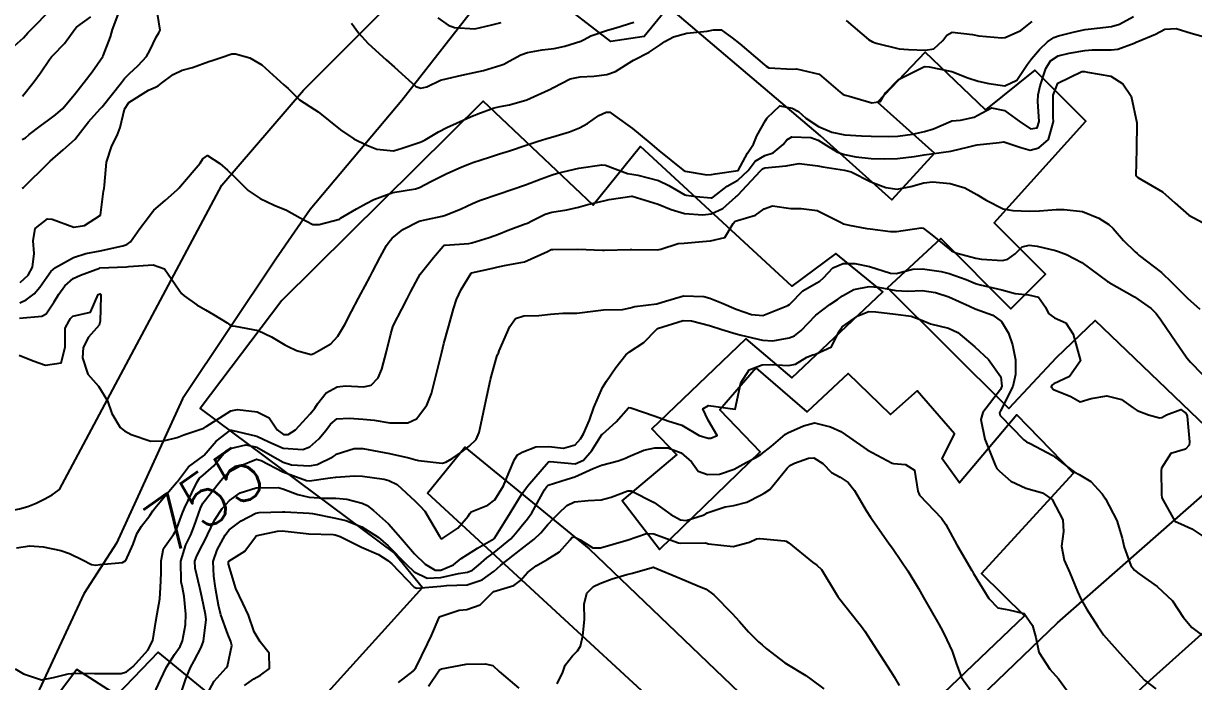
# Model space of a CAD drawing. Header units: metres. Extents: x 318500 to 325275, y 7408834 to 7428799.
# Drawn here: x 323611.6 to 323699.8, y 7420443.5 to 7420493.1 of the extents above; entities that cross this region are included whole.
import ezdxf
from ezdxf.enums import TextEntityAlignment as Align

# ---------------------------------------------------------------- set-up
doc = ezdxf.new("R2010")
doc.units = ezdxf.units.M
doc.header["$MEASUREMENT"] = 0
for name, color, linetype in [('Cotas', 45, 'Continuous'), ('Curvas de Nivel 1m', 11, 'Continuous'), ('Curvas de Nivel 5m', 15, 'Continuous'), ('Edificações', 30, 'Continuous'), ('Vias Primárias', 230, 'Continuous')]:
    doc.layers.add(name, color=color, linetype=linetype)
doc.styles.add('Style-STANDARD', font='STANDARD.shx')

msp = doc.modelspace()

# ---------------------------------------------------------------- linework, layer by layer
at = {"layer": 'Curvas de Nivel 1m', "flags": 128}
for points, elevation in [([(323610.915, 7420491.441), (323611.579, 7420492.062), (323611.923, 7420492.437), (323612.229, 7420492.77), (323613.604, 7420494.136)], 747), ([(323611.333, 7420473.617), (323611.938, 7420474.175), (323612.26, 7420474.766), (323612.393, 7420475.798), (323612.32, 7420476.766), (323612.462, 7420477.686), (323613.395, 7420478.419), (323613.749, 7420478.39), (323615.386, 7420477.783), (323616.194, 7420477.906), (323617.4, 7420478.7), (323617.621, 7420480.503), (323617.655, 7420480.697), (323617.684, 7420480.947), (323617.846, 7420482.694), (323618.232, 7420483.925), (323618.641, 7420484.683), (323618.877, 7420485.291), (323619.194, 7420486.675), (323619.515, 7420487.171), (323620.997, 7420488.12), (323621.527, 7420488.349), (323621.728, 7420488.438), (323621.98, 7420488.635), (323622.869, 7420489.298), (323623.545, 7420489.611), (323624.328, 7420489.829), (323625.555, 7420490.261), (323625.797, 7420490.346), (323626.497, 7420490.576), (323627.29, 7420490.838), (323627.564, 7420490.849), (323628.647, 7420490.549), (323629.552, 7420490.014), (323631.204, 7420488.515), (323631.386, 7420488.37), (323631.527, 7420488.237), (323632.4, 7420487.378), (323633.512, 7420486.654), (323633.797, 7420486.477), (323635.49, 7420485.132), (323636.488, 7420484.445), (323637.473, 7420483.953), (323638.229, 7420483.658), (323639.467, 7420483.536), (323640.12, 7420483.744), (323641.477, 7420484.189), (323641.616, 7420484.24), (323641.867, 7420484.374), (323642.872, 7420484.977), (323643.494, 7420485.29), (323644.223, 7420485.615), (323645.508, 7420486.193), (323645.598, 7420486.23), (323645.82, 7420486.317), (323647.051, 7420486.768), (323647.516, 7420486.879), (323648.225, 7420486.998), (323649.521, 7420487.39), (323651.401, 7420488.242), (323651.486, 7420488.286), (323651.531, 7420488.312), (323652.803, 7420488.966), (323653.544, 7420489.123), (323654.583, 7420489.166), (323655.547, 7420489.299), (323656.215, 7420489.515), (323657.252, 7420490.165), (323657.432, 7420490.292), (323657.563, 7420490.364), (323658.746, 7420490.975), (323659.581, 7420491.525), (323659.936, 7420491.783), (323660.57, 7420492.125), (323661.593, 7420492.405), (323663.125, 7420492.564), (323663.596, 7420492.647), (323664.175, 7420492.661), (323665.004, 7420492.069), (323665.583, 7420491.609), (323667.437, 7420490.032), (323667.559, 7420489.93), (323667.78, 7420489.804), (323669.555, 7420489.704), (323669.848, 7420489.713), (323671.55, 7420489.324), (323673.146, 7420487.956), (323673.364, 7420487.788), (323673.528, 7420487.73), (323673.824, 7420487.65), (323675.529, 7420487.168), (323676.185, 7420487.265), (323676.551, 7420487.915), (323677.55, 7420488.924), (323679.439, 7420489.872), (323679.539, 7420489.892), (323679.56, 7420489.896), (323679.842, 7420489.867), (323681.557, 7420489.529), (323682.774, 7420489.053), (323683.55, 7420488.793), (323684.345, 7420488.605), (323685.546, 7420488.426), (323686.473, 7420488.858), (323687.068, 7420489.775), (323687.258, 7420490.08), (323687.57, 7420490.468), (323688.162, 7420491.18), (323688.781, 7420491.752), (323689.259, 7420492.082), (323689.597, 7420492.213), (323690.82, 7420492.503), (323691.605, 7420492.681), (323692.512, 7420492.795), (323693.608, 7420492.923), (323694.193, 7420493.099), (323695.264, 7420493.665)], 751), ([(323611.474, 7420484.397), (323611.726, 7420484.527), (323612.018, 7420484.772), (323612.842, 7420485.407), (323613.497, 7420485.88), (323613.999, 7420486.246), (323614.545, 7420486.734), (323615.522, 7420487.92), (323615.87, 7420488.373), (323616.148, 7420488.714), (323616.755, 7420489.495), (323617.559, 7420490.649), (323617.579, 7420490.68), (323617.592, 7420490.7), (323618.153, 7420492.12), (323618.301, 7420492.689), (323618.724, 7420493.806)], 749), ([(323611.519, 7420487.657), (323612.381, 7420488.767), (323612.873, 7420489.427), (323613.555, 7420490.42), (323613.694, 7420490.612), (323613.83, 7420490.746), (323614.677, 7420491.629), (323615.459, 7420492.722), (323615.591, 7420492.859), (323616.668, 7420493.64)], 748), ([(323642.813, 7420493.573), (323643.597, 7420493.015), (323644.077, 7420492.825), (323645.594, 7420492.747), (323646.879, 7420493.025), (323647.599, 7420493.208)], 749), ([(323611.31, 7420472.083), (323611.78, 7420472.306), (323612.382, 7420472.764), (323612.826, 7420473.259), (323613.339, 7420474.012), (323613.643, 7420474.448), (323613.988, 7420474.74), (323615.358, 7420475.505), (323616.272, 7420475.799), (323617.363, 7420476.004), (323619.071, 7420476.378), (323619.368, 7420476.467), (323619.65, 7420476.666), (323620.356, 7420477.685), (323621.087, 7420478.645), (323621.22, 7420478.825), (323621.406, 7420479.062), (323622.257, 7420479.792), (323623.185, 7420480.622), (323623.309, 7420480.743), (323623.432, 7420480.869), (323624.9, 7420482.598), (323625.106, 7420482.944), (323625.459, 7420483.191), (323626.385, 7420482.576), (323626.96, 7420482.083), (323627.441, 7420481.617), (323628.525, 7420480.549), (323629.421, 7420479.945), (323630.488, 7420479.449), (323631.408, 7420479.065), (323632.446, 7420478.494), (323633.393, 7420477.985), (323633.873, 7420477.995), (323635.399, 7420478.392), (323635.442, 7420478.417), (323635.484, 7420478.459), (323636.684, 7420479.168), (323637.417, 7420479.568), (323637.983, 7420479.86), (323639.43, 7420480.4), (323641.144, 7420480.671), (323641.434, 7420480.769), (323642.298, 7420481.227), (323643.444, 7420481.794), (323644.638, 7420482.332), (323645.213, 7420482.565), (323645.455, 7420482.649), (323646.707, 7420483.062), (323647.465, 7420483.311), (323648.208, 7420483.55), (323649.476, 7420483.972), (323649.698, 7420484.045), (323650.385, 7420484.256), (323651.214, 7420484.514), (323651.485, 7420484.587), (323652.751, 7420484.967), (323653.496, 7420485.274), (323654.102, 7420485.61), (323654.947, 7420486.198), (323655.513, 7420486.457), (323655.771, 7420486.444), (323656.168, 7420486.18), (323657.496, 7420485.229), (323658.801, 7420484.147), (323659.471, 7420483.556), (323661.278, 7420482.113), (323661.381, 7420482.043), (323661.449, 7420482.015), (323663.094, 7420481.733), (323663.447, 7420481.751), (323663.714, 7420481.811), (323665.45, 7420482.055), (323666.16, 7420483.359), (323666.614, 7420484.043), (323666.857, 7420484.672), (323667.507, 7420485.815), (323667.598, 7420485.94), (323667.645, 7420486.029), (323668.596, 7420486.942), (323669.518, 7420486.766), (323670.007, 7420486.495), (323670.557, 7420485.994), (323671.501, 7420485.368), (323672.519, 7420484.94), (323673.492, 7420484.749), (323674.754, 7420484.674), (323675.491, 7420484.644), (323676.787, 7420484.614), (323677.491, 7420484.632), (323678.585, 7420484.793), (323679.497, 7420485.002), (323680.169, 7420485.194), (323681.509, 7420485.776), (323681.569, 7420485.789), (323682.21, 7420485.839), (323683.255, 7420486.082), (323683.516, 7420486.231), (323684.559, 7420486.77), (323685.522, 7420486.586), (323686.65, 7420485.779), (323687.501, 7420485.199), (323687.999, 7420485.266), (323688.134, 7420485.761), (323688.041, 7420487.254), (323688.066, 7420487.762), (323688.231, 7420488.444), (323688.643, 7420489.754), (323688.99, 7420490.328), (323689.574, 7420490.692), (323690.41, 7420490.895), (323691.581, 7420491.095), (323692.135, 7420491.151), (323693.582, 7420491.155), (323694.071, 7420491.195), (323695.305, 7420491.664), (323695.505, 7420491.748), (323695.592, 7420491.775), (323696.916, 7420492.325), (323697.606, 7420492.722), (323698.465, 7420492.764), (323699.602, 7420492.399), (323701.236, 7420491.945)], 752), ([(323611.292, 7420470.919), (323612.968, 7420471.082), (323613.298, 7420471.261), (323613.907, 7420472.146), (323614.253, 7420472.736), (323614.7, 7420473.359), (323615.338, 7420473.904), (323615.882, 7420474.174), (323617.306, 7420474.7), (323617.34, 7420474.71), (323619.351, 7420474.793), (323619.492, 7420474.809), (323621.353, 7420474.951), (323622.208, 7420474.631), (323623.326, 7420473.037), (323623.493, 7420472.787), (323623.684, 7420472.615), (323624.639, 7420471.93), (323625.304, 7420471.544), (323625.911, 7420471.193), (323626.937, 7420470.565), (323627.15, 7420470.423), (323627.288, 7420470.351), (323627.529, 7420470.316), (323629.284, 7420469.989), (323630.276, 7420469.521), (323631.274, 7420468.917), (323631.545, 7420468.778), (323632.154, 7420468.497), (323633.265, 7420468.175), (323633.481, 7420468.264), (323633.825, 7420468.474), (323634.743, 7420468.998), (323635.281, 7420469.557), (323635.811, 7420470.452), (323636.317, 7420471.432), (323636.835, 7420472.437), (323637.001, 7420472.758), (323637.334, 7420473.373), (323637.707, 7420474.062), (323637.897, 7420474.422), (323638.472, 7420475.524), (323638.951, 7420476.406), (323639.121, 7420476.657), (323639.378, 7420476.947), (323640.172, 7420477.608), (323641.398, 7420478.24), (323641.504, 7420478.272), (323641.967, 7420478.371), (323643.141, 7420478.617), (323643.405, 7420478.697), (323644.572, 7420479.173), (323645.419, 7420479.558), (323645.95, 7420479.786), (323647.43, 7420480.3), (323649.437, 7420480.978), (323650.61, 7420481.421), (323651.445, 7420481.739), (323651.83, 7420481.852), (323653.45, 7420482.22), (323655.171, 7420482.477), (323655.454, 7420482.461), (323656.172, 7420482.179), (323657.111, 7420481.829), (323657.446, 7420481.772), (323657.891, 7420481.71), (323659.442, 7420481.303), (323660.239, 7420480.929), (323661.431, 7420480.233), (323661.526, 7420480.203), (323662.288, 7420480.097), (323663.429, 7420479.985), (323663.502, 7420480.006), (323663.585, 7420480.078), (323664.635, 7420480.871), (323665.443, 7420481.323), (323666.198, 7420482.049), (323666.744, 7420482.758), (323667.467, 7420483.183), (323668.097, 7420483.398), (323668.844, 7420484.016), (323669.12, 7420484.379), (323669.489, 7420484.582), (323670.937, 7420484.54), (323671.485, 7420484.33), (323672.097, 7420483.971), (323672.951, 7420483.434), (323673.473, 7420483.252), (323674.338, 7420483.075), (323675.47, 7420482.952), (323676.485, 7420482.929), (323677.47, 7420482.949), (323678.712, 7420483.121), (323679.474, 7420483.245), (323680.032, 7420483.307), (323681.477, 7420483.505), (323682.84, 7420483.83), (323683.335, 7420483.969), (323683.482, 7420483.983), (323685.119, 7420484.162), (323685.487, 7420484.224), (323686.755, 7420483.777), (323687.478, 7420483.592), (323688.12, 7420483.76), (323688.852, 7420484.387), (323689.219, 7420485.744), (323689.201, 7420486.059), (323689.2, 7420487.745), (323689.549, 7420488.637), (323691.362, 7420489.517), (323691.558, 7420489.516), (323691.789, 7420489.477), (323693.555, 7420489.17), (323694.458, 7420488.585), (323695.078, 7420487.667), (323695.51, 7420485.66), (323695.48, 7420483.66), (323695.44, 7420481.66), (323695.459, 7420481.616), (323695.583, 7420481.533), (323697.442, 7420480.439), (323698.381, 7420479.62), (323699.416, 7420478.7), (323701.272, 7420477.712)], 753), ([(323611.26, 7420468.125), (323612.312, 7420467.707), (323613.249, 7420467.372), (323614.419, 7420467.566), (323614.716, 7420468.728), (323614.718, 7420470.163), (323615.019, 7420470.724), (323615.125, 7420470.89), (323615.295, 7420471.064), (323616.633, 7420471.374), (323617.222, 7420472.701), (323617.278, 7420472.743), (323617.321, 7420472.753), (323617.37, 7420472.748), (323617.407, 7420472.699), (323617.427, 7420472.59), (323617.361, 7420470.699), (323617.287, 7420470.401), (323616.487, 7420469.499), (323616.091, 7420468.712), (323616.039, 7420467.931), (323616.444, 7420466.708), (323617.227, 7420465.809), (323617.924, 7420464.689), (323618.253, 7420463.737), (323618.883, 7420462.675), (323619.187, 7420462.439), (323619.689, 7420462.156), (323621.175, 7420461.647), (323622.131, 7420461.675), (323623.18, 7420461.928), (323623.666, 7420462.129), (323625.019, 7420462.593), (323625.191, 7420462.644), (323625.359, 7420462.755), (323627.204, 7420463.927), (323627.714, 7420464.046), (323629.203, 7420463.852), (323630.092, 7420463.419), (323630.702, 7420462.517), (323631.185, 7420462.162), (323631.545, 7420462.145), (323632.084, 7420462.497), (323633.202, 7420463.724), (323633.534, 7420464.149), (323633.757, 7420464.475), (323634.405, 7420465.285), (323635.23, 7420465.76), (323635.863, 7420465.818), (323637.23, 7420465.743), (323637.792, 7420465.861), (323638.327, 7420466.414), (323638.588, 7420467.072), (323638.943, 7420468.405), (323639.283, 7420469.737), (323639.42, 7420470.268), (323639.47, 7420470.398), (323640.105, 7420471.595), (323640.498, 7420472.388), (323640.776, 7420472.938), (323641.344, 7420473.967), (323641.491, 7420474.235), (323641.588, 7420474.376), (323642.498, 7420475.5), (323643.213, 7420476.352), (323643.304, 7420476.418), (323643.371, 7420476.431), (323645.143, 7420476.553), (323645.374, 7420476.593), (323646.686, 7420477.001), (323647.385, 7420477.267), (323648.116, 7420477.563), (323649.396, 7420478.024), (323649.569, 7420478.096), (323649.895, 7420478.263), (323650.898, 7420478.757), (323651.41, 7420478.925), (323652.541, 7420479.101), (323653.416, 7420479.298), (323654.127, 7420479.502), (323655.424, 7420479.803), (323655.744, 7420479.867), (323657.43, 7420480.132), (323657.457, 7420480.133), (323659.421, 7420479.523), (323660.418, 7420479.122), (323661.41, 7420478.81), (323662.788, 7420478.711), (323663.411, 7420478.791), (323664.3, 7420479.188), (323665.277, 7420480.062), (323665.364, 7420480.128), (323665.431, 7420480.185), (323667.147, 7420482.035), (323667.292, 7420482.193), (323667.454, 7420482.268), (323669.072, 7420482.398), (323669.465, 7420482.482), (323670.051, 7420482.579), (323671.464, 7420482.403), (323671.826, 7420482.337), (323673.461, 7420482.088), (323673.985, 7420481.945), (323675.449, 7420481.208), (323676.592, 7420480.764), (323677.441, 7420480.653), (323678.48, 7420480.849), (323679.449, 7420481.138), (323680.111, 7420481.202), (323681.448, 7420481.075), (323682.53, 7420480.747), (323683.437, 7420480.254), (323684.146, 7420479.809), (323685.421, 7420479.175), (323686.162, 7420479.039), (323687.418, 7420478.999), (323688.161, 7420479.016), (323689.421, 7420479.123), (323690.024, 7420479.128), (323691.419, 7420478.957), (323692.645, 7420478.464), (323693.404, 7420477.976), (323693.726, 7420477.685), (323694.509, 7420476.791), (323695.383, 7420475.918), (323695.52, 7420475.796), (323695.693, 7420475.655), (323697.361, 7420474.378), (323698.151, 7420473.622), (323699.332, 7420472.424), (323700.267, 7420471.596)], 754), ([(323610.946, 7420444.48), (323611.595, 7420444.109), (323612.934, 7420443.654), (323613.841, 7420443.832), (323614.941, 7420444.121), (323615.499, 7420444.155), (323616.942, 7420444.146), (323617.482, 7420444.144), (323618.942, 7420444.144), (323619.353, 7420444.254), (323619.862, 7420444.656), (323620.962, 7420445.889), (323621.325, 7420446.635), (323621.56, 7420448.063), (323621.662, 7420448.63), (323621.866, 7420449.778), (323621.919, 7420450.631), (323621.965, 7420451.707), (323621.958, 7420452.631), (323622.133, 7420453.561), (323622.88, 7420454.622), (323622.972, 7420454.73), (323623.085, 7420454.948), (323623.545, 7420456.172), (323623.726, 7420456.611), (323624.278, 7420457.759), (323624.673, 7420458.597), (323624.863, 7420458.865), (323625.138, 7420459.098), (323625.923, 7420459.804), (323626.553, 7420460.569), (323626.835, 7420460.895), (323627.168, 7420461.106), (323628.354, 7420461.366), (323629.17, 7420461.195), (323630.367, 7420460.522), (323631.153, 7420460.071), (323631.776, 7420459.875), (323633.15, 7420459.793), (323633.729, 7420459.897), (323634.892, 7420460.463), (323635.046, 7420460.577), (323635.163, 7420460.669), (323636.512, 7420461.097), (323637.17, 7420461.106), (323638.763, 7420460.809), (323639.165, 7420460.72), (323640.637, 7420460.385), (323641.158, 7420460.239), (323641.35, 7420460.184), (323643.155, 7420459.992), (323643.432, 7420460.07), (323643.901, 7420460.339), (323644.638, 7420460.858), (323645.174, 7420461.278), (323645.711, 7420461.786), (323645.935, 7420462.313), (323646.158, 7420463.353), (323646.359, 7420464.309), (323646.509, 7420465.019), (323646.786, 7420466.305), (323646.876, 7420466.673), (323647.266, 7420468.022), (323647.348, 7420468.22), (323647.383, 7420468.298), (323647.447, 7420468.473), (323648.247, 7420470.286), (323648.684, 7420470.894), (323649.302, 7420471.091), (323650.419, 7420471.137), (323651.305, 7420471.227), (323652.248, 7420471.289), (323653.306, 7420471.308), (323654.104, 7420471.412), (323655.311, 7420471.559), (323656.728, 7420471.586), (323657.313, 7420471.71), (323657.674, 7420471.797), (323659.318, 7420472.012), (323659.739, 7420472.134), (323661.327, 7420472.599), (323662.86, 7420472.554), (323663.325, 7420472.428), (323664.191, 7420472.071), (323665.316, 7420471.612), (323666.459, 7420471.19), (323667.311, 7420471.114), (323669.192, 7420471.875), (323669.319, 7420471.947), (323669.347, 7420471.972), (323669.372, 7420471.999), (323670.329, 7420472.996), (323671.344, 7420473.562), (323671.617, 7420473.705), (323671.896, 7420473.972), (323672.601, 7420474.722), (323673.366, 7420475.034), (323674.247, 7420475.056), (323675.364, 7420474.827), (323676.938, 7420474.323), (323677.356, 7420474.299), (323678.623, 7420474.619), (323679.362, 7420474.649), (323680.766, 7420474.449), (323681.357, 7420474.301), (323682.632, 7420473.831), (323683.346, 7420473.548), (323683.71, 7420473.449), (323685.339, 7420473.052), (323686.33, 7420472.785), (323687.334, 7420472.69), (323688.092, 7420472.519), (323688.631, 7420471.75), (323688.851, 7420471.283), (323689.312, 7420470.955), (323690.145, 7420470.564), (323690.704, 7420469.719), (323691.27, 7420467.71), (323690.442, 7420466.533), (323689.244, 7420465.985), (323689.106, 7420465.878), (323689.042, 7420465.742), (323689.238, 7420465.558), (323690.521, 7420465.009), (323691.229, 7420464.628), (323692.067, 7420464.866), (323693.234, 7420465.08), (323694.349, 7420464.791), (323695.225, 7420464.175), (323695.536, 7420463.968), (323696.382, 7420463.643), (323697.217, 7420463.415), (323697.403, 7420463.443), (323697.753, 7420463.625), (323698.812, 7420464.027), (323699.221, 7420463.739), (323699.266, 7420463.655), (323699.28, 7420463.609), (323699.29, 7420463.538), (323699.481, 7420461.606), (323699.449, 7420461.343), (323699.182, 7420461.045), (323698.076, 7420460.721), (323697.359, 7420459.628), (323697.334, 7420459.453), (323697.355, 7420457.628), (323697.393, 7420457.369), (323698.359, 7420455.611), (323699.105, 7420455.299), (323699.648, 7420455.048), (323701.088, 7420454.093)], 756), ([(323621.438, 7420442.632), (323621.902, 7420443.659), (323622.352, 7420444.619), (323622.959, 7420445.559), (323623.398, 7420446.173), (323623.582, 7420446.604), (323623.789, 7420447.801), (323623.827, 7420448.602), (323623.698, 7420449.931), (323623.564, 7420450.612), (323623.475, 7420451.054), (323623.438, 7420452.614), (323623.832, 7420453.845), (323624.194, 7420454.603), (323624.443, 7420455.246), (323624.916, 7420456.593), (323625.114, 7420456.972), (323626.359, 7420458.572), (323626.721, 7420458.982), (323627.142, 7420459.362), (323627.905, 7420459.796), (323629.156, 7420460.289), (323629.493, 7420460.197), (323631.142, 7420459.339), (323632.924, 7420458.692), (323633.133, 7420458.667), (323634.712, 7420458.889), (323635.137, 7420458.949), (323636.543, 7420459.035), (323637.139, 7420459.02), (323638.766, 7420458.775), (323639.134, 7420458.682), (323639.756, 7420458.394), (323641.118, 7420457.13), (323641.49, 7420456.751), (323641.827, 7420456.369), (323642.946, 7420454.488), (323643.021, 7420454.351), (323643.079, 7420454.302), (323643.117, 7420454.312), (323643.194, 7420454.348), (323644.335, 7420455.087), (323645.105, 7420455.99), (323645.228, 7420456.199), (323645.339, 7420456.318), (323646.583, 7420456.838), (323647.119, 7420457.225), (323647.774, 7420458.29), (323648.165, 7420459.264), (323648.59, 7420460.279), (323648.818, 7420460.623), (323649.168, 7420460.835), (323650.214, 7420461.215), (323651.175, 7420461.248), (323652.28, 7420461.123), (323653.177, 7420461.386), (323653.567, 7420461.832), (323653.787, 7420462.211), (323654.245, 7420463.244), (323654.574, 7420464.2), (323655.235, 7420465.695), (323655.524, 7420466.186), (323656.225, 7420467.206), (323656.983, 7420468.164), (323657.272, 7420468.393), (323658.344, 7420469.084), (323659.289, 7420470.08), (323659.377, 7420470.139), (323661.306, 7420470.741), (323661.936, 7420470.73), (323663.303, 7420470.359), (323664.222, 7420470.071), (323665.295, 7420469.755), (323665.693, 7420469.655), (323667.289, 7420469.274), (323668.081, 7420469.225), (323669.291, 7420469.43), (323669.704, 7420469.586), (323670.216, 7420469.991), (323670.736, 7420470.555), (323671.312, 7420471.14), (323672.373, 7420471.964), (323672.948, 7420472.333), (323673.33, 7420472.609), (323674.183, 7420473.092), (323675.341, 7420473.308), (323676, 7420473.253), (323677.337, 7420473.011), (323678.254, 7420472.969), (323679.337, 7420472.999), (323680.343, 7420472.847), (323681.33, 7420472.536), (323682.906, 7420471.824), (323683.318, 7420471.636), (323684.664, 7420471.15), (323685.309, 7420470.663), (323685.828, 7420469.785), (323686.146, 7420468.922), (323686.37, 7420467.779), (323686.36, 7420466.667), (323686.154, 7420465.776), (323685.221, 7420463.931), (323685.167, 7420463.791), (323685.217, 7420463.588), (323686.99, 7420461.763), (323687.188, 7420461.612), (323687.469, 7420461.474), (323689.173, 7420460.577), (323690.273, 7420459.723), (323690.779, 7420459.338), (323691.154, 7420459.147), (323692.052, 7420458.599), (323692.885, 7420457.684), (323693.134, 7420457.31), (323694.004, 7420455.671), (323694.409, 7420454.348), (323694.541, 7420453.665), (323695.066, 7420452.286), (323695.331, 7420451.924), (323695.682, 7420451.651), (323697.046, 7420450.689), (323698.192, 7420449.613), (323699.012, 7420448.386), (323699.645, 7420447.594), (323700.99, 7420446.609)], 757), ([(323623.451, 7420442.605), (323623.814, 7420443.724), (323624.174, 7420444.598), (323624.446, 7420445.104), (323624.965, 7420446.086), (323625.158, 7420446.587), (323625.365, 7420448.214), (323625.314, 7420448.585), (323625.02, 7420449.91), (323624.868, 7420450.592), (323624.527, 7420452.08), (323624.505, 7420452.598), (323624.64, 7420453.013), (323625.069, 7420453.84), (323625.336, 7420454.326), (323625.455, 7420454.584), (323625.979, 7420455.695), (323626.562, 7420456.568), (323627.116, 7420457.179), (323627.919, 7420457.755), (323629.126, 7420458.133), (323630.772, 7420458.161), (323631.126, 7420458.064), (323632.254, 7420457.626), (323633.12, 7420457.442), (323634.241, 7420457.346), (323635.119, 7420457.349), (323635.959, 7420457.288), (323637.115, 7420456.97), (323637.483, 7420456.793), (323637.98, 7420456.417), (323639.095, 7420455.416), (323640.014, 7420454.391), (323641.062, 7420453.156), (323641.852, 7420452.368), (323642.614, 7420451.925), (323643.046, 7420451.932), (323643.994, 7420452.336), (323644.583, 7420452.801), (323645.062, 7420453.121), (323645.81, 7420453.575), (323647.04, 7420454.3), (323647.066, 7420454.315), (323647.081, 7420454.34), (323647.833, 7420455.555), (323648.295, 7420456.282), (323649.124, 7420457.631), (323649.564, 7420458.264), (323651.158, 7420460.09), (323651.276, 7420460.122), (323653.157, 7420459.95), (323653.805, 7420460.21), (323654.422, 7420460.95), (323655.189, 7420462.152), (323655.205, 7420462.174), (323655.229, 7420462.189), (323656.257, 7420463.121), (323657.19, 7420464.16), (323657.22, 7420464.182), (323657.36, 7420464.159), (323659.211, 7420463.536), (323660.149, 7420463.183), (323661.201, 7420462.847), (323662.513, 7420462.09), (323663.187, 7420461.868), (323663.39, 7420461.875), (323663.885, 7420462.073), (323663.207, 7420463.241), (323662.791, 7420464.086), (323663.223, 7420464.353), (323665.22, 7420464.06), (323665.648, 7420466.054), (323666.282, 7420467.017), (323667.261, 7420467.401), (323667.858, 7420467.424), (323669.26, 7420467.363), (323669.79, 7420467.467), (323670.639, 7420467.986), (323671.093, 7420468.162), (323671.273, 7420468.204), (323672.486, 7420468.758), (323673.074, 7420469.953), (323673.303, 7420470.262), (323674.475, 7420471.096), (323675.315, 7420471.433), (323675.831, 7420471.398), (323677.313, 7420471.216), (323678.5, 7420471.07), (323679.309, 7420470.771), (323679.949, 7420470.503), (323681.303, 7420470.166), (323682.017, 7420469.833), (323683.284, 7420468.751), (323684.333, 7420467.804), (323685.251, 7420466.497), (323685.331, 7420465.789), (323685.238, 7420465.546), (323683.908, 7420463.81), (323683.745, 7420463.279), (323684.059, 7420461.807), (323684.66, 7420460.306), (323684.864, 7420459.794), (323684.961, 7420459.596), (323685.156, 7420459.379), (323686.008, 7420458.637), (323687.143, 7420458.103), (323688.404, 7420457.747), (323689.133, 7420457.262), (323689.919, 7420455.728), (323689.984, 7420454.84), (323689.834, 7420453.729), (323690.033, 7420452.689), (323690.459, 7420451.719), (323691.039, 7420450.314), (323691.308, 7420449.706), (323691.71, 7420449.01), (323692.566, 7420447.687), (323692.735, 7420447.422), (323692.994, 7420447.064), (323694.227, 7420445.668), (323694.968, 7420444.853), (323696.09, 7420443.643), (323696.94, 7420442.989)], 758), ([(323625.432, 7420442.582), (323625.958, 7420443.551), (323626.863, 7420444.561), (323626.951, 7420444.697), (323627.279, 7420446.244), (323627.213, 7420446.558), (323626.978, 7420447.114), (323626.47, 7420448.568), (323626.288, 7420449.294), (323626.07, 7420450.574), (323625.93, 7420451.468), (323625.892, 7420452.577), (323626.186, 7420453.451), (323626.794, 7420454.564), (323626.9, 7420454.745), (323627.086, 7420454.974), (323627.992, 7420455.656), (323629.105, 7420456.225), (323629.36, 7420456.282), (323631.107, 7420456.324), (323631.292, 7420456.322), (323633.106, 7420456.231), (323633.382, 7420456.201), (323635.101, 7420455.857), (323635.873, 7420455.674), (323637.092, 7420455.205), (323638.326, 7420454.411), (323639.071, 7420453.774), (323640.442, 7420452.386), (323641.044, 7420451.808), (323642.008, 7420451.334), (323643.04, 7420451.369), (323644.386, 7420451.673), (323645.045, 7420451.781), (323645.437, 7420451.925), (323645.895, 7420452.312), (323646.52, 7420452.851), (323647.069, 7420453.249), (323648.331, 7420454.281), (323648.681, 7420454.681), (323649.094, 7420455.229), (323649.575, 7420455.791), (323649.901, 7420456.258), (323650.866, 7420457.974), (323651.031, 7420458.242), (323651.141, 7420458.338), (323652.573, 7420458.798), (323653.148, 7420458.972), (323654.537, 7420459.582), (323655.157, 7420459.846), (323656.418, 7420460.171), (323656.965, 7420460.361), (323657.165, 7420460.461), (323658.353, 7420460.967), (323659.175, 7420461.156), (323660.148, 7420461.153), (323661.17, 7420460.778), (323661.928, 7420460.098), (323662.45, 7420459.388), (323663.151, 7420459.145), (323664.051, 7420459.171), (323665.155, 7420459.533), (323666.051, 7420460.047), (323666.776, 7420460.425), (323667.169, 7420460.654), (323667.956, 7420461.24), (323668.813, 7420462.006), (323669.013, 7420462.182), (323669.194, 7420462.273), (323670.376, 7420462.815), (323671.206, 7420463.024), (323672.425, 7420462.738), (323673.196, 7420462.375), (323673.86, 7420461.94), (323675.176, 7420461.005), (323677.074, 7420459.989), (323677.161, 7420459.962), (323678.068, 7420459.886), (323678.75, 7420459.47), (323678.998, 7420457.872), (323679.136, 7420457.578), (323680.778, 7420455.845), (323681.103, 7420455.378), (323681.943, 7420453.831), (323683.061, 7420451.898), (323683.091, 7420451.851), (323683.108, 7420451.819), (323683.194, 7420451.682), (323684.352, 7420449.8), (323685.019, 7420449.088), (323685.852, 7420448.943), (323687.014, 7420448.661), (323687.653, 7420447.753), (323687.89, 7420446.852), (323688.11, 7420445.749), (323688.961, 7420444.467), (323689.598, 7420443.73), (323690.923, 7420441.91)], 759), ([(323639.864, 7420443.462), (323640.949, 7420444.318), (323640.984, 7420444.345), (323641.013, 7420444.379), (323641.147, 7420444.573), (323642.035, 7420446.364), (323642.331, 7420447.008), (323642.918, 7420448.351), (323642.953, 7420448.398), (323643.001, 7420448.43), (323644.434, 7420448.903), (323645.01, 7420448.967), (323646.012, 7420449.313), (323646.985, 7420450.3), (323647.012, 7420450.318), (323647.03, 7420450.328), (323648.536, 7420450.779), (323649.043, 7420451.154), (323649.573, 7420451.742), (323650.218, 7420452.253), (323651.065, 7420452.728), (323651.989, 7420453.312), (323652.78, 7420454.223), (323652.922, 7420454.382), (323653.083, 7420454.444), (323653.552, 7420454.213), (323654.493, 7420453.618), (323655.074, 7420453.623), (323656.984, 7420454.161), (323657.052, 7420454.189), (323657.081, 7420454.201), (323658.536, 7420454.698), (323659.088, 7420454.659), (323660.617, 7420454.117), (323660.953, 7420453.986), (323661.078, 7420453.96), (323662.977, 7420453.979), (323663.079, 7420453.965), (323663.232, 7420453.925), (323665.077, 7420453.722), (323666.32, 7420454.041), (323666.835, 7420454.283), (323667.084, 7420454.327), (323668.948, 7420454.136), (323669.082, 7420454.115), (323669.285, 7420453.998), (323671.065, 7420452.524), (323671.381, 7420452.293), (323671.745, 7420451.97), (323672.854, 7420450.132), (323672.969, 7420449.951), (323673.029, 7420449.871), (323674.555, 7420447.927), (323674.75, 7420447.676), (323674.994, 7420447.324), (323675.911, 7420445.911), (323676.956, 7420444.29), (323677.206, 7420443.896), (323677.587, 7420443.244)], 761), ([(323651.806, 7420443.362), (323652.244, 7420444.227), (323652.42, 7420444.763), (323652.969, 7420445.475), (323653.351, 7420445.838), (323653.576, 7420446.211), (323653.751, 7420446.972), (323653.868, 7420448.207), (323653.853, 7420449.372), (323654.041, 7420450.205), (323654.55, 7420450.685), (323655.041, 7420450.929), (323655.953, 7420451.27), (323657.052, 7420451.595), (323657.499, 7420451.71), (323658.963, 7420452.141), (323659.038, 7420452.162), (323659.06, 7420452.163), (323659.08, 7420452.16), (323659.135, 7420452.139), (323661.048, 7420451.327), (323662.358, 7420450.773), (323663.036, 7420450.488), (323663.626, 7420450.074), (323665.009, 7420448.649), (323665.556, 7420448.052), (323666.23, 7420447.279), (323666.985, 7420446.53), (323667.268, 7420446.311), (323667.57, 7420446.021), (323668.964, 7420444.94), (323670.549, 7420443.984), (323670.946, 7420443.723), (323671.914, 7420442.986)], 762), ([(323642.111, 7420443.184), (323642.904, 7420444.351), (323642.951, 7420444.406), (323643.083, 7420444.48), (323644.958, 7420444.853), (323646.397, 7420444.867), (323646.957, 7420444.747), (323647.443, 7420444.293), (323648.931, 7420443.032)], 762)]:
    msp.add_lwpolyline(points, dxfattribs=dict(at, elevation=elevation))
at = {"layer": 'Curvas de Nivel 5m', "flags": 128}
for points, elevation in [([(323611.492, 7420480.716), (323611.579, 7420480.778), (323613.449, 7420482.601), (323613.606, 7420482.748), (323614.577, 7420483.62), (323615.476, 7420484.429), (323615.61, 7420484.587), (323615.7, 7420484.718), (323616.49, 7420485.715), (323617.371, 7420486.701), (323617.437, 7420486.774), (323617.512, 7420486.863), (323618.962, 7420488.679), (323619.209, 7420489), (323619.54, 7420489.353), (323620.229, 7420489.98), (323620.865, 7420490.65), (323621.12, 7420491.094), (323621.582, 7420492.107), (323621.79, 7420492.435), (323621.875, 7420492.637), (323621.607, 7420494.371)], 750), ([(323636.307, 7420493.159), (323636.845, 7420492.441), (323637.578, 7420491.62), (323638.928, 7420490.409), (323639.552, 7420489.838), (323641.155, 7420488.384), (323641.529, 7420488.263), (323641.98, 7420488.373), (323643.022, 7420488.874), (323643.54, 7420488.998), (323644.626, 7420489.251), (323645.547, 7420489.444), (323646.269, 7420489.593), (323647.555, 7420489.99), (323647.78, 7420490.074), (323648.191, 7420490.291), (323649.078, 7420490.766), (323649.57, 7420490.944), (323650.673, 7420491.154), (323651.575, 7420491.261), (323652.384, 7420491.426), (323653.584, 7420491.804), (323653.859, 7420491.943), (323654.357, 7420492.208), (323655.595, 7420492.645), (323656.231, 7420492.818), (323657.601, 7420493.238)], 750), ([(323673.604, 7420493.369), (323675.28, 7420491.933), (323675.587, 7420491.749), (323675.85, 7420491.662), (323677.58, 7420491.227), (323678.299, 7420491.169), (323679.579, 7420491.129), (323680.211, 7420491.233), (323680.877, 7420491.857), (323681.195, 7420492.255), (323681.599, 7420492.482), (323683.113, 7420492.311), (323683.596, 7420492.202), (323685.34, 7420492.047), (323685.594, 7420492.087), (323686.768, 7420492.613), (323687.613, 7420493.28)], 750), ([(323611.063, 7420453.619), (323612.07, 7420453.755), (323613.064, 7420453.695), (323614.387, 7420453.403), (323615.057, 7420453.185), (323616.045, 7420452.705), (323616.7, 7420452.349), (323617.046, 7420452.315), (323617.375, 7420452.359), (323619.048, 7420452.509), (323619.292, 7420452.666), (323619.849, 7420453.878), (323620.137, 7420454.654), (323620.484, 7420455.254), (323621.101, 7420456.061), (323621.34, 7420456.404), (323621.504, 7420456.636), (323622.231, 7420457.516), (323623.129, 7420458.542), (323623.183, 7420458.619), (323624.025, 7420459.728), (323625.159, 7420460.552), (323625.182, 7420460.568), (323625.197, 7420460.589), (323626.099, 7420461.654), (323627.189, 7420462.472), (323627.265, 7420462.483), (323629.183, 7420462.041), (323630.088, 7420461.614), (323631.169, 7420461.122), (323632.643, 7420461.013), (323633.171, 7420461.219), (323633.837, 7420461.817), (323634.382, 7420462.468), (323634.721, 7420462.939), (323635.199, 7420463.323), (323636.132, 7420463.379), (323637.199, 7420463.307), (323638.015, 7420463.235), (323639.196, 7420463.043), (323640.557, 7420463.026), (323641.2, 7420463.347), (323641.981, 7420464.368), (323642.343, 7420465.243), (323642.615, 7420466.359), (323642.74, 7420466.865), (323643.108, 7420468.352), (323643.277, 7420469.023), (323643.646, 7420470.345), (323644.009, 7420471.64), (323644.225, 7420472.336), (323644.574, 7420473.089), (323645.324, 7420474.32), (323645.35, 7420474.336), (323646.962, 7420474.696), (323647.355, 7420474.795), (323647.972, 7420474.907), (323649.359, 7420475.164), (323651.072, 7420475.949), (323651.368, 7420476.089), (323651.498, 7420476.109), (323653.369, 7420476.123), (323655.23, 7420476.054), (323655.369, 7420476.051), (323657.318, 7420476.11), (323657.369, 7420476.106), (323657.429, 7420476.1), (323659.369, 7420476.072), (323659.631, 7420476.136), (323660.933, 7420476.561), (323661.377, 7420476.577), (323662.76, 7420476.709), (323663.38, 7420476.752), (323664.461, 7420476.997), (323665.08, 7420478.063), (323665.241, 7420478.224), (323665.403, 7420478.288), (323666.753, 7420478.697), (323667.417, 7420479.173), (323668.039, 7420479.402), (323669.418, 7420479.179), (323670.209, 7420479.201), (323671.416, 7420479.036), (323673.216, 7420478.139), (323673.401, 7420478.041), (323673.821, 7420477.946), (323675.156, 7420477.691), (323675.397, 7420477.647), (323676.944, 7420477.453), (323677.396, 7420477.458), (323679.256, 7420477.73), (323679.398, 7420477.699), (323680.052, 7420477.205), (323681.383, 7420476.114), (323681.529, 7420475.995), (323681.872, 7420475.843), (323683.374, 7420475.45), (323683.807, 7420475.379), (323685.372, 7420475.283), (323685.794, 7420475.366), (323686.336, 7420475.78), (323686.871, 7420476.289), (323687.387, 7420476.423), (323687.985, 7420476.36), (323689.383, 7420476.013), (323689.594, 7420475.948), (323690.204, 7420475.728), (323691.371, 7420475.124), (323693.301, 7420473.69), (323693.349, 7420473.656), (323693.418, 7420473.62), (323695.333, 7420472.524), (323696.58, 7420471.641), (323696.955, 7420471.274), (323697.312, 7420470.804), (323698.124, 7420469.622), (323699.275, 7420467.944), (323699.549, 7420467.606), (323701.245, 7420465.885)], 755), ([(323628.245, 7420443.226), (323628.938, 7420443.739), (323629.462, 7420444.012), (323630.124, 7420444.522), (323630.11, 7420445.671), (323629.422, 7420446.533), (323628.981, 7420447.285), (323628.539, 7420448.545), (323628.111, 7420449.452), (323627.587, 7420450.554), (323627.048, 7420452.375), (323627.026, 7420452.536), (323627.027, 7420452.56), (323627.032, 7420452.578), (323627.051, 7420452.598), (323628.259, 7420453.351), (323629.079, 7420454.45), (323629.115, 7420454.504), (323629.208, 7420454.538), (323630.727, 7420454.874), (323631.086, 7420454.886), (323632.88, 7420454.686), (323633.083, 7420454.671), (323634.936, 7420454.608), (323635.082, 7420454.583), (323635.449, 7420454.454), (323637.069, 7420453.665), (323638.355, 7420453.116), (323639.054, 7420452.664), (323639.338, 7420452.397), (323641.033, 7420450.649), (323641.236, 7420450.581), (323643.034, 7420450.733), (323643.459, 7420450.768), (323645.035, 7420450.817), (323646.147, 7420451.201), (323647.053, 7420451.857), (323647.297, 7420452.056), (323647.577, 7420452.292), (323649.072, 7420453.482), (323650.076, 7420454.255), (323650.581, 7420454.754), (323651.097, 7420455.367), (323651.526, 7420455.813), (323651.935, 7420456.232), (323652.533, 7420456.812), (323653.123, 7420457.09), (323654.155, 7420457.174), (323655.126, 7420457.232), (323655.889, 7420457.419), (323657.136, 7420457.914), (323657.387, 7420457.907), (323659.123, 7420457.026), (323660.375, 7420456.121), (323661.104, 7420455.714), (323661.535, 7420455.672), (323662.809, 7420456.085), (323663.008, 7420456.185), (323663.113, 7420456.251), (323664.485, 7420456.701), (323665.121, 7420456.79), (323666.111, 7420457.06), (323667.133, 7420457.576), (323667.427, 7420457.735), (323667.835, 7420458.02), (323669.156, 7420459.609), (323669.341, 7420459.816), (323669.69, 7420459.995), (323670.77, 7420460.38), (323671.166, 7420460.407), (323671.832, 7420459.97), (323672.492, 7420459.299), (323673.15, 7420458.947), (323673.745, 7420458.54), (323674.234, 7420457.934), (323675.117, 7420456.413), (323675.426, 7420455.917), (323676.264, 7420454.737), (323676.85, 7420453.902), (323677.077, 7420453.576), (323677.77, 7420452.592), (323678.234, 7420451.882), (323679.04, 7420450.535), (323679.437, 7420449.864), (323680.003, 7420448.867), (323680.573, 7420447.846), (323680.726, 7420447.573), (323680.993, 7420447.111), (323681.596, 7420445.834), (323681.881, 7420444.916), (323682.3, 7420443.827), (323682.937, 7420442.93)], 760)]:
    msp.add_lwpolyline(points, dxfattribs=dict(at, elevation=elevation))
at = {"layer": 'Edificações'}
for points in [[(323701.935, 7420461.568), (323692.375, 7420470.742), (323689.416, 7420467.93), (323689.416, 7420467.93), (323685.866, 7420464.104), (323676.711, 7420473.202), (323680.728, 7420476.935), (323686.006, 7420471.616), (323688.622, 7420474.229), (323684.747, 7420478.122), (323691.659, 7420485.774), (323687.829, 7420489.618), (323684.093, 7420486.635), (323679.562, 7420490.974), (323675.965, 7420487.195), (323680.258, 7420483.363), (323677.032, 7420479.856), (323671.66, 7420484.662), (323660.2, 7420494.386), (323658.379, 7420492.146), (323655.856, 7420491.773), (323651.372, 7420495.272)], [(323668.841, 7420432.996), (323642.026, 7420457.728), (323644.843, 7420461.19), (323654.231, 7420453.543), (323673.241, 7420435.327), (323687.049, 7420448.49), (323683.799, 7420451.664), (323690.732, 7420459.239), (323686.471, 7420463.64), (323682.138, 7420458.518), (323680.838, 7420460.321), (323681.775, 7420462.207), (323678.958, 7420465.454), (323676.936, 7420463.65), (323673.758, 7420466.752), (323670.653, 7420463.867), (323666.825, 7420467.185), (323664.081, 7420464.011), (323667.114, 7420460.837), (323659.531, 7420453.478), (323656.714, 7420457.157), (323660.831, 7420460.62), (323658.954, 7420462.589), (323666.031, 7420469.37), (323669.507, 7420466.416), (323676.368, 7420472.909), (323672.829, 7420475.795), (323669.507, 7420473.342), (323658.097, 7420483.875), (323654.537, 7420479.43), (323646.232, 7420487.293), (323631.047, 7420472.26), (323624.908, 7420464.108), (323639.57, 7420453.177), (323641.656, 7420450.623), (323633.573, 7420441.675)]]:
    msp.add_lwpolyline(points, dxfattribs=at)
msp.add_lwpolyline([(323610.789, 7420411.3), (323617.222, 7420416.858), (323615.879, 7420420.051), (323623.253, 7420427.983), (323627.376, 7420424.928), (323635.765, 7420434.251), (323621.726, 7420445.742), (323618.622, 7420442.503), (323615.611, 7420444.446), (323604.575, 7420429.852), (323599.2, 7420425.533)], close=True, dxfattribs=at)
at = {"layer": 'Vias Primárias'}
for points in [[(323415.833, 7419583.302), (323419.047, 7419572.746), (323421.03, 7419562.086), (323421.351, 7419557.374), (323421.618, 7419546.016), (323420.655, 7419534.774), (323419.854, 7419529.552), (323419.495, 7419524.986, 0.238184), (323422.135, 7419522.665), (323425.333, 7419521.775), (323439.384, 7419519.04), (323447.038, 7419517.341, 0.392019), (323449.506, 7419518.783), (323449.894, 7419520.081), (323454.112, 7419536.783), (323456.933, 7419548.508), (323462.14, 7419572.405), (323463.204, 7419579.599, 0.075507), (323463.151, 7419593.445, 0), (323461.926, 7419601.304, 0.173993), (323443.828, 7419629.608, 0.279998), (323404.325, 7419640.182, 0.277838)], [(323934.92, 7420316.776, 0), (323936.242, 7420308.849)], [(323715.644, 7420145.548, 0), (323709.04, 7420132.939)], [(323939.281, 7420278.615, 0), (323933.27, 7420270.921)], [(323840.737, 7420005.613, 0), (323839.679, 7420000.995, -0.226003)], [(323831.088, 7420001.787, 0), (323833.844, 7420008.443, 0.220888)], [(323588.63, 7420470.975), (323604.372, 7420458.128, 0.349918), (323614.305, 7420458.016), (323626.533, 7420480.945), (323632.683, 7420488.123), (323655.411, 7420510.888)]]:
    msp.add_lwpolyline(points, format="xyb", dxfattribs=at)
for points in [[(323622.661, 7420385.785), (323630.308, 7420392.176), (323643.222, 7420404.388), (323657.268, 7420417.592), (323668.178, 7420427.956), (323679.221, 7420438.068), (323689.521, 7420447.946), (323700.434, 7420457.535), (323709.539, 7420464.996), (323719.835, 7420474.097), (323730.103, 7420482.819), (323741.728, 7420492.409), (323753.063, 7420501.804)], [(323625.694, 7420376.829), (323639.324, 7420390.148), (323661.426, 7420410.418), (323680.731, 7420428.71), (323696.284, 7420443.433), (323712.912, 7420458.332), (323729.177, 7420472.516), (323758.711, 7420496.508)], [(323646.164, 7420495.104), (323640.093, 7420487.324), (323633.185, 7420479.124), (323630.595, 7420475.369), (323623.562, 7420464.847), (323618.592, 7420453.97), (323616.136, 7420450.153), (323612.262, 7420441.82), (323607.475, 7420435.365), (323599.787, 7420427.774), (323598.225, 7420426.653)]]:
    msp.add_lwpolyline(points, dxfattribs=at)

# ---------------------------------------------------------------- texts
at = {"layer": 'Cotas', "style": 'Style-STANDARD'}
msp.add_text('755', height=4, rotation=35.13854, dxfattribs=at).set_placement((323625.233, 7420457.276, 755), align=Align.MIDDLE_CENTER)

doc.saveas('drawing.dxf')
